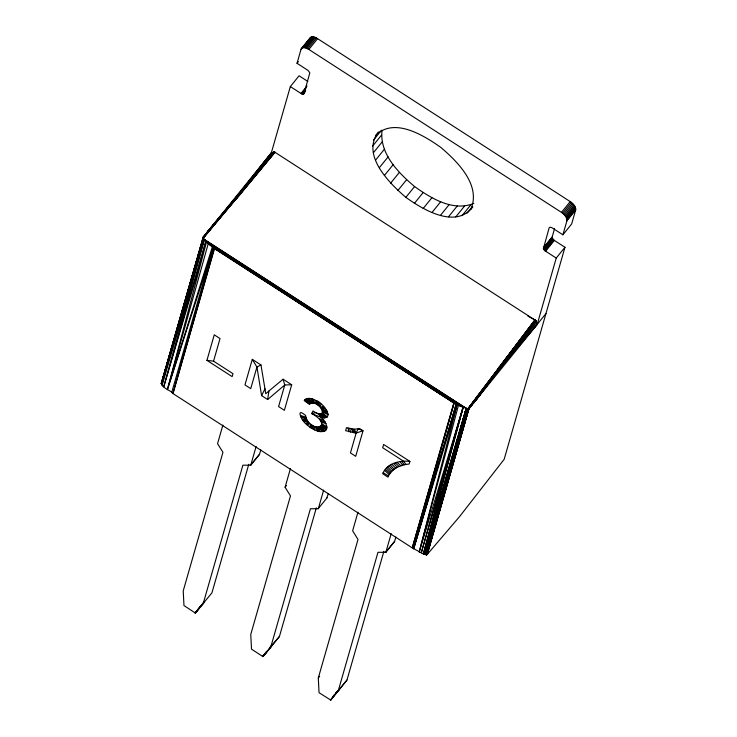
<?xml version="1.0" encoding="UTF-8"?>
<svg xmlns="http://www.w3.org/2000/svg" width="737" height="737" viewBox="0 0 737 737"><rect width="100%" height="100%" fill="white"/><g stroke="black" fill="none" stroke-linecap="round" stroke-linejoin="round"><path stroke-width="1.11" d="M554.556 228.636L552.151 237.056L552.464 238.521L554.335 240.428L564.966 247.282L504.172 459.298L459.519 516.665L427.036 554.657L423.333 553.892L412.25 547.886L172.946 393.54C171.85 390.582 156.769 386.133 162.84 381.305M330.766 700.076L319.047 692.697L318.301 677.994L358.016 539.456L352.636 530.815L357.961 512.197M315.676 403.858L315.786 400.44C312.387 398.579 306.979 396.828 304.197 400.606L309.356 404.318C319.167 396.911 330.729 422.817 313.022 410.951L311.64 413.54C335.759 426.852 309.429 434.729 305.551 415.438C295.049 406.658 302.078 420.855 305.394 423.397C309.356 427.193 314.165 430.445 319.6 431.56C334.506 432.831 322.585 416.239 316.836 413.125M545.96 313.566L469.064 408.639L467.544 408.722L453.808 402.946L214.504 248.609L206.369 241.69L203.845 238.945L203.163 237.148L271.327 152.863L290.332 86.588L299.075 75.791L307.771 81.402M313.474 429.33L313.824 426.078M315.786 400.44C322.364 401.757 336.523 420.809 320.816 417.253L311.64 413.54L315.795 412.637M472.85 206.904C455.687 229.318 423.121 209.704 405.857 197.35C389.127 183.006 360.937 155.046 378.422 131.951M473.79 203.394C453.2 211.851 431.034 198.308 414.59 186.553C398.229 172.725 379.334 153.591 382.033 130.366M275.067 152.283L237.001 198.262L235.766 197.885L271.327 152.863L274.606 152.043L535.596 320.457L535.965 321.037L474.96 401.306L499.999 368.26L537.227 324.363L556.232 258.079L545.14 250.902L543.409 248.516L549.139 227.862L550.069 227.199L551.81 227.65L562.911 234.781L571.645 223.984L575.661 209.999C576.085 206.369 572.898 203.486 570.198 201.57L317.601 38.656C315.482 37.292 311.226 35.422 309.761 38.508L301.028 49.305L297.02 63.29L308.103 70.466L309.835 72.843L303.985 93.765L301.442 93.719L290.332 86.588M562.911 234.781L566.919 220.796C567.352 217.166 564.164 214.283 561.465 212.367L308.858 49.453C306.749 48.089 302.492 46.219 301.028 49.305M316.523 404.318L316.984 401.112M323.663 490.077L318.32 508.677L310.424 508.76L270.709 647.252L262.814 656.538L251.51 649.14L250.764 634.428L290.479 495.9L285.09 487.249L290.424 468.64M268.95 390.978L265.771 393.733L260.981 364.972L256.937 367.017L250.746 388.62L244.97 384.898L252.284 359.361L256.937 367.017L261.607 395.631L267.651 399.528L268.95 390.978L283.063 379.214L291.686 384.769L284.362 410.306L278.586 406.575L284.777 384.972L283.063 379.214M317.38 404.834L318.062 401.785M312.156 428.584L312.838 425.544M162.214 385.092L204.26 239.451L466.199 408.39L423.333 553.892L463.103 407.303L419.233 551.976L457.124 404.65L210.137 245.062L460.183 406.05L208.755 243.892M311.677 424.816L310.885 427.801L311.917 424.973M419.233 551.976L458.46 405.304L210.137 245.062M423.333 553.892L463.232 407.358L205.678 240.953L163.771 386.676L204.26 239.451M163.771 386.676L206.563 241.874L167.382 389.661L213.242 247.623L454.084 403.093L413.577 548.724L456.157 404.18L211.51 246.222M203.338 238.18L161.366 383.876L203.246 237.987L274.846 152.154L203.338 238.18L161.596 384.29L203.513 238.429L161.652 384.364L204.213 239.405L466.272 408.418L425.203 554.528L467.544 408.722L425.664 554.629L468.142 408.795L534.933 319.895L527.95 316.155M161.237 383.433L203.163 237.148M203.09 237.618L274.394 151.969L203.154 237.802L236.807 198.133L274.606 152.043L203.126 237.729L161.274 383.608L203.219 237.931M213.242 247.623L171.675 392.655L214.246 248.415L172.946 393.54L214.504 248.609M206.931 360.365L214.255 334.828L220.031 338.559L213.555 361.148L232.993 373.677L232.146 376.625L206.931 360.365L213.555 361.148M222.887 425.083L217.553 443.692L222.952 452.288L183.227 590.871L183.974 605.574L195.277 612.981L211.915 592.898L248.784 464.301M256.126 446.521L250.746 465.158L242.888 465.204L203.163 603.732M250.58 465.213L259.516 454.324L260.787 449.911M269.447 648.192L279.434 636.492L316.33 507.857M326.85 497.972L328.324 493.468M357.961 429.109L356.155 433.034L350.443 452.923L355.704 456.314L363.019 430.786L359.638 428.602L354.322 429.238L346.482 427.681L345.616 430.694L356.155 433.034L363.019 430.786L358.744 428.934M338.255 690.818L377.961 552.326L385.856 552.243L391.2 533.634M330.729 700.113L346.97 680.048L383.866 551.423M409.892 461.399L409.127 464.052C400.67 464.734 391.329 468.796 387.957 477.115L382.706 473.734C386.888 463.315 399.758 460.266 409.892 461.399L383.627 444.457L382.687 447.737L403.701 461.288L405.903 464.439M385.654 552.326L394.59 541.446L395.861 537.033M453.808 402.946L412.25 547.886L454.084 403.093M462.993 407.257L421.232 552.907L463.103 407.303L206.461 241.782L461.648 406.677L208.285 243.496L167.382 389.661L212.33 246.923M466.199 408.39L424.374 554.242L466.272 408.418M426.474 554.74L468.41 408.823L426.631 554.74L468.548 408.823L535.421 320.282L468.142 408.795L426.29 554.731L426.843 554.712L468.686 408.814L535.596 320.457L468.41 408.823L426.29 554.731L468.474 408.823L535.237 320.116L468.069 408.786L426.032 554.703M426.741 554.731L468.686 408.814M426.972 554.675L468.815 408.795L535.735 320.641L468.815 408.795L427.23 554.537L468.972 408.731M161.652 384.364L203.845 238.945M425.664 554.629L467.829 408.768L535.034 319.959L537.227 324.363L505.379 361.241L473.569 403.038L535.863 320.825M456.157 404.18L413.669 548.779L457.124 404.65M309.724 427.018L310.71 424.143M279.434 636.492L263.063 656.593M346.97 680.048L330.526 700.15M318.043 405.286L319.204 402.559M259.516 454.324L250.7 465.185M470.832 209.391C481.233 185.144 457.705 161.808 440.717 147.326C423.72 135.387 394.332 117.008 375.732 135.276M261.607 395.631L264.998 388.795M318.909 405.94L320.319 403.379M470.436 406.935L499.658 367.754L498.94 367.155M468.069 408.786L499.327 367.431M476.526 399.371L535.965 321.037L499.999 368.26M499.133 367.284L535.034 319.959M468.548 408.823L499.797 367.929M535.965 321.037L505.379 361.241L536.499 322.751L536.029 321.221M207.723 231.473L241.45 191.012L271.327 152.863M203.117 237.222L274.21 151.933L204.582 235.389M319.637 406.557L321.443 404.291M301.332 48.651L310.572 37.347M302.511 47.813L311.244 37.016M303.34 47.647L312.083 36.85M304.307 47.665L313.05 36.868M305.376 47.859L314.119 37.062M306.518 48.237L315.252 37.44M307.688 48.771L316.422 37.974M297.02 63.29L298.365 61.622M308.858 49.453L317.601 38.656M300.972 93.442L307.016 85.971M301.442 93.719L306.141 87.906M301.912 93.931L305.265 89.785M302.363 94.078L305.726 89.932M302.787 94.161L305.477 90.835M303.174 94.17L304.519 92.512M303.515 94.106L304.86 92.438M241.45 191.012L272.607 152.55M373.429 140.177L381.49 130.209M372.636 146.064L381.379 135.267M373.392 152.743L382.125 141.946M375.649 160.021L384.392 149.224M379.362 167.667L388.104 156.88M384.41 175.461L393.153 164.664M390.638 183.163L399.38 172.366M397.86 190.533L406.594 179.736M405.857 197.35L414.59 186.553M414.378 203.403L423.112 192.606M423.167 208.516L431.9 197.719M431.965 212.523L440.698 201.726M440.496 215.315L449.229 204.518M448.501 216.798L457.244 206.01M455.752 216.936L464.485 206.139M462.007 215.711L470.74 204.923M467.083 213.177L472.463 206.535M285.09 487.249L286.444 485.536M195.102 612.889L200.473 606.238M202.491 603.75L204.425 602.166M195.185 612.935L203.928 602.147M195.277 612.981L204.103 602.212M195.452 613.027L204.269 602.24M318.117 508.77L327.071 497.834M561.465 212.367L570.198 201.57M562.598 213.177L571.332 202.38M563.667 214.089L572.4 203.292M564.625 215.066L573.358 204.269M565.454 216.098L574.197 205.301M566.127 217.129L574.869 206.342M566.624 218.152L575.357 207.355M543.409 247.853L552.151 237.056M543.372 248.166L552.105 237.369M566.928 219.129L575.661 208.331M543.409 248.516L552.142 237.719M543.528 248.903L552.262 238.115M567.029 220.013L575.763 209.216M543.731 249.318L552.464 238.521M566.919 220.796L575.661 209.999M543.998 249.732L552.732 238.935M544.33 250.138L553.063 239.35M544.717 250.534L553.45 239.737M545.14 250.902L553.874 240.105M545.592 251.225L554.335 240.428M556.232 258.079L564.966 247.282M262.639 656.446L266.665 651.462M269.355 648.145L271.373 645.649M262.731 656.501L267.522 650.725M262.906 656.575L271.806 645.796M385.773 552.308L394.617 541.4M318.301 678.031L319.655 676.29M334.202 695.019L332.857 696.686L339.508 689.279M335.547 693.36L337.564 690.873M330.351 700.104L339.177 689.335M235.904 197.866L273.731 151.979M235.766 197.885L273.869 151.933L207.097 232.256M203.062 237.397L236.411 197.958M203.108 237.664L236.605 198.032M267.651 399.528L284.777 384.972L291.686 384.769M307.403 425.249L309.78 423.407M306.399 424.365L309.015 422.734M305.394 423.397L308.315 422.025M320.346 407.239L323.607 406.317M320.964 407.939L324.593 407.395M321.507 408.667L325.367 408.344M319.434 419.15L322.677 418.929M303.708 421.509L307.688 421.288M320.005 419.906L323.571 419.878M302.87 420.403L307.126 420.514M302.308 419.556L306.656 419.722M320.586 420.818L324.934 421.592M321.949 409.385L326.684 410.316M321 421.601L325.524 422.513M322.299 410.067L327.164 411.255M321.295 422.319L326.067 423.517M322.539 410.758L327.532 412.176M301.12 417.382L306.297 418.948M300.714 416.359L305.975 418.036M300.429 415.438L305.754 417.17M322.668 411.412L327.974 413.945M322.677 411.983L328.02 414.673M321.599 423.849L326.915 426.732M321.581 424.494L326.878 427.635M383.111 472.666L388.51 475.918M206.369 241.69L464.209 407.699M252.284 359.361L260.981 364.972M321.452 425.092L326.703 428.51M321.277 425.59L326.436 429.229M320.954 426.133L326.104 429.828M322.382 413.015L327.329 416.829M304.648 400.053L309.614 403.977M322.124 413.393L326.906 417.243M305.219 399.509L310.028 403.563M321.802 413.697L326.371 417.566M396.957 462.292L400.956 465.793M384.502 470.307L389.265 474.517M385.34 469.248L390.002 473.394M305.837 399.085L310.517 403.24M320.567 426.548L325.054 430.859M395.299 462.79L399.113 466.521M386.418 468.078L390.794 472.38M391.798 464.209L395.843 468.198M320.107 426.861L324.354 431.237M388.906 465.941L393.033 470.197M393.613 463.407L397.39 467.322M387.607 466.963L391.762 471.348M390.288 465.047L394.24 469.248M319.517 427.11L323.571 431.504M321.369 413.918L324.999 417.934M318.881 427.248L322.732 431.652M320.917 414.037L324.188 417.953M307.329 398.514L311.051 403.01M308.195 398.385L311.65 402.89M309.135 398.367L312.35 402.863M400.071 461.629L402.586 465.25M401.905 461.399L404.226 464.798M351.236 428.86L353.649 432.803M318.154 427.294L320.632 431.689M352.839 429.109L354.985 432.969M318.937 413.844L320.816 417.253M320.328 414.065L322.327 417.686M317.38 427.248L319.6 431.56M354.322 429.238L356.155 433.034M319.72 414.01L321.295 417.4M316.532 427.101L318.467 431.32M311.217 398.653L313.059 402.946M315.611 426.834L317.269 430.97M312.313 398.947L313.888 403.148M313.437 399.353L314.773 403.452M349.651 428.538L350.72 432.214M348.094 428.142L348.933 431.762M314.699 426.493L314.782 429.984"/></g></svg>
